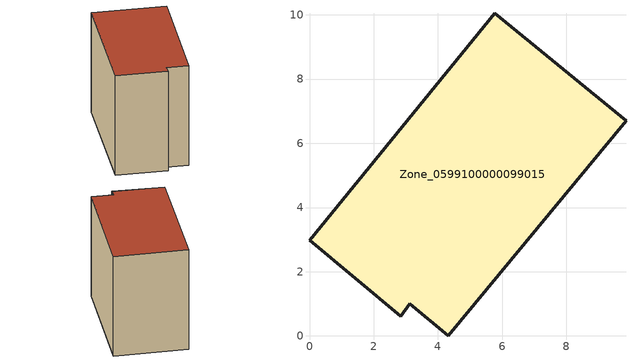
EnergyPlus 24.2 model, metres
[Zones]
Zone_0599100000099015
 floor ground (C_G): 3.13,1 2.84,0.62 0,2.98 5.77,10.06 9.86,6.71 4.32,0 z0
 wall outside (C_F): 5.77,10.06 0,2.98 2.84,0.62 3.13,1 4.32,0 9.86,6.71 5.77,10.06 z0:7.82
 roof outside (C_R): 4.32,0 9.86,6.71 5.77,10.06 0,2.98 2.84,0.62 3.13,1 z7.82
[BUILDING]
Pand.0599100000099015: North Axis=0; Terrain=City; Loads Convergence Tolerance Value=0.04; Temperature Convergence Tolerance Value=0.4; Solar Distribution=FullExterior; Maximum Number of Warmup Days=25; Minimum Number of Warmup Days=1
[Site:Location]
Rotterdam.The.Hague.AP_ZH_NLD Design_Conditions: Latitude=51.96; Longitude=4.45; Time Zone=1; Elevation=-4.5
[SITE:GROUNDTEMPERATURE:BUILDINGSURFACE]
18, 18, 18, 18, 18, 18, 18, 18, 18, 18, 18, 18
[MATERIAL] Thermal Absorptance=0.9; Solar Absorptance=0.7; Visible Absorptance=0.7
Name | Roughness | Thickness | Conductivity | Density | Specific Heat
G.TI.1946 | MediumSmooth | 0.15 | 1 | 540 | 1210
F.TI.1946 | Rough | 0.3 | 0.857143 | 1920 | 840
R.TI.1946 | MediumRough | 0.2 | 0.1 | 1500 | 1000
[CONSTRUCTION]
C_G: G.TI.1946
C_F: F.TI.1946
C_R: R.TI.1946
[ZONE]
Zone_0599100000099015: Type=1; Multiplier=1; Ceiling Height=Autocalculate; Volume=Autocalculate; Floor Area=autocalculate; Part of Total Floor Area=Yes
[ZONEINFILTRATION:DESIGNFLOWRATE]
Infil_Zone_0599100000099015: Zone or ZoneList or Space or SpaceList=Zone_0599100000099015; Schedule=AlwaysOn; Design Flow Rate Calculation Method=Flow/Area; Flow Rate per Floor Area=0.003; Constant Term Coefficient=1; Temperature Term Coefficient=0; Velocity Term Coefficient=0; Velocity Squared Term Coefficient=0
[HVACTEMPLATE:ZONE:IDEALLOADSAIRSYSTEM]
Zone_0599100000099015: Maximum Heating Supply Air Temperature=50; Minimum Cooling Supply Air Temperature=13; Maximum Heating Supply Air Humidity Ratio=0.0156; Minimum Cooling Supply Air Humidity Ratio=0.0077; Heating Limit=NoLimit; Cooling Limit=NoLimit; Dehumidification Control Type=ConstantSensibleHeatRatio; Cooling Sensible Heat Ratio=0.7; Dehumidification Setpoint=60; Humidification Control Type=None; Humidification Setpoint=30; Outdoor Air Method=None; Outdoor Air Flow Rate per Person=0.00944; Outdoor Air Flow Rate per Zone Floor Area=0; Outdoor Air Flow Rate per Zone=0; Demand Controlled Ventilation Type=None; Outdoor Air Economizer Type=NoEconomizer; Heat Recovery Type=None; Sensible Heat Recovery Effectiveness=0.7; Latent Heat Recovery Effectiveness=0.65
[ZONECONTROL:THERMOSTAT]
ThermostatControl_Zone_0599100000099015: Zone or ZoneList=Zone_0599100000099015; Control Type Schedule=DualSetpointControlType; Control 1=Thermostat_Zone_0599100000099015; Temperature Difference Between Cutout And Setpoint=0
[THERMOSTATSETPOINT:DUALSETPOINT]
Thermostat_Zone_0599100000099015: Heating Setpoint Temperature Schedule=HeatingSetpoint_Zone_0599100000099015; Cooling Setpoint Temperature Schedule=CoolingSetpoint_Zone_0599100000099015
[SCHEDULE:COMPACT]
HeatingSetpoint_Zone_0599100000099015: Through: 12/31, For: AllDays, Until: 24:00, 21
CoolingSetpoint_Zone_0599100000099015: Through: 12/31, For: AllDays, Until: 24:00, 24
DualSetpointControlType: Through: 12/31, For: AllDays, Until: 24:00, 4
AlwaysOn: Through: 12/31, For: AllDays, Until: 24:00, 1
